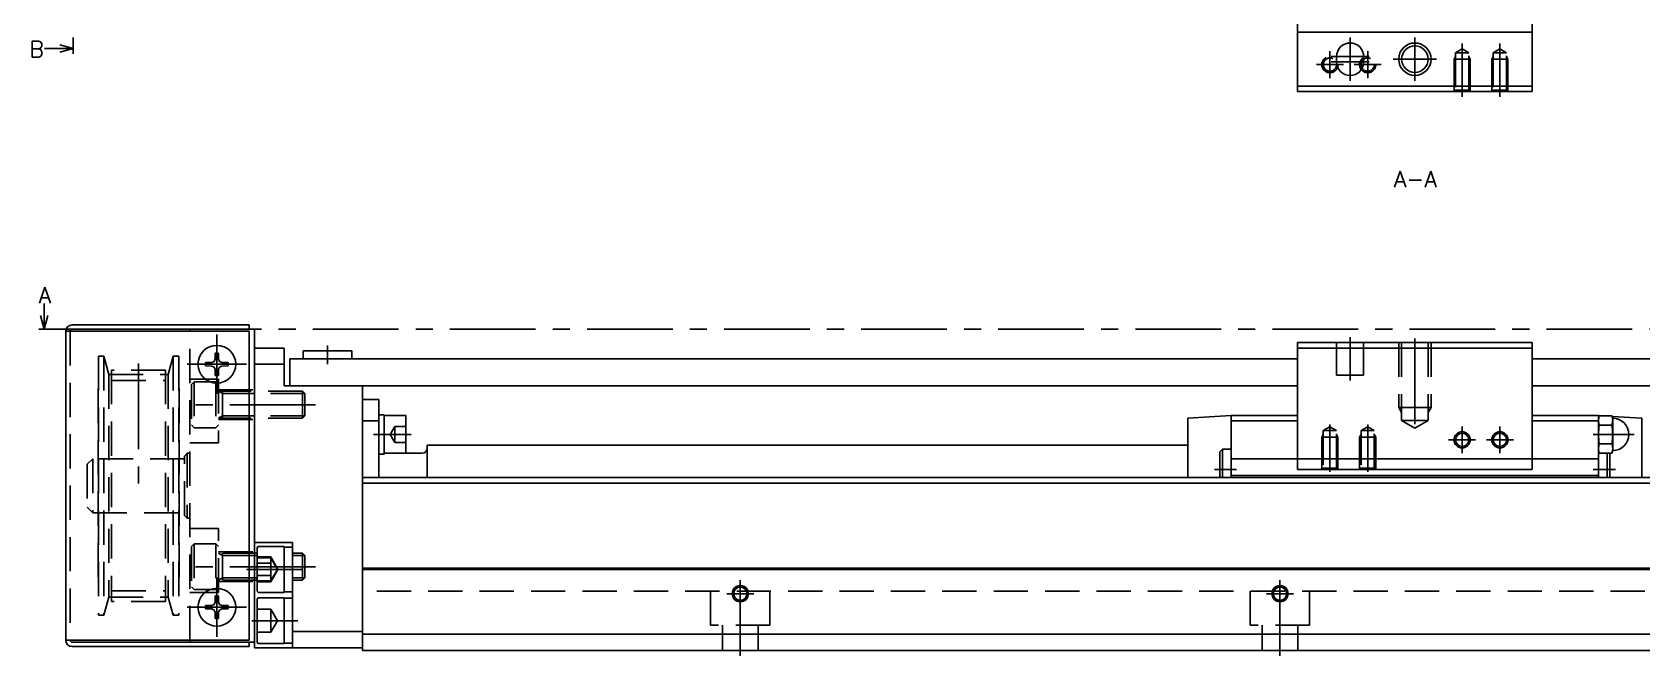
# Model space of a CAD drawing. Extents: x -2 to 786, y -8 to 353.
# Drawn here: x 317.5 to 615.7, y 9 to 124.5 of the extents above; entities that cross this region are included whole.
import ezdxf

# ---------------------------------------------------------------- set-up
doc = ezdxf.new("R2010")
doc.units = 0
doc.header["$LTSCALE"] = 0.5
doc.linetypes.add('CENTER', pattern=[50.8, 31.75, -6.35, 6.35, -6.35])
doc.linetypes.add('DASHED', pattern=[19.05, 12.7, -6.35])
for name, color, linetype in [('MSM_CENTER', 1, 'CENTER'), ('MSM_CONTINUOUS', 7, 'CONTINUOUS'), ('MSM_DASHED', 4, 'DASHED'), ('MSM_NARROW', 5, 'CONTINUOUS'), ('MSM_PART_NUMBER', 7, 'CONTINUOUS')]:
    doc.layers.add(name, color=color, linetype=linetype)
doc.styles.get("Standard").update_dxf_attribs({"font": 'txt.shx', "height": 3, "bigfont": 'bigfont.shx'})

msp = doc.modelspace()

# ---------------------------------------------------------------- linework, layer by layer
at = {"layer": 'MSM_CENTER'}
for p, q in [((325.07, 320.37), (325.07, 120.5)), ((561.67, 123.5), (561.67, 115.5)), ((573.67, 123.5), (573.67, 115.5)), ((582.42, 122.41), (582.42, 112.5)), ((589.42, 122.41), (589.42, 112.5)), ((557.92, 121), (557.92, 116)), ((558.17, 120), (565.17, 120)), ((564.92, 121), (564.92, 116)), ((569.67, 119.5), (577.67, 119.5)), ((555.42, 118.5), (560.42, 118.5)), ((558.17, 119), (565.17, 119)), ((562.42, 118.5), (567.42, 118.5)), ((318.67, 69.5), (785.67, 69.5)), ((351.67, 57.5), (351.67, 68.5)), ((372.17, 66.5), (372.17, 63)), ((561.67, 68), (561.67, 60)), ((573.67, 67.76), (573.67, 50.18)), ((337.17, 63.12), (337.17, 38.5)), ((357.17, 63), (346.17, 63)), ((369.97, 55.5), (344.67, 55.5)), ((557.92, 51.81), (557.92, 43.1)), ((564.92, 51.81), (564.92, 43.1)), ((582.42, 46.5), (582.42, 51.5)), ((589.42, 46.5), (589.42, 51.5)), ((380.67, 50), (387.67, 50)), ((584.92, 49), (579.92, 49)), ((591.92, 49), (586.92, 49)), ((606.72, 50), (614.32, 50)), ((536.52, 43.5), (540.62, 43.5)), ((606.72, 43.5), (610.82, 43.5)), ((369.97, 25.5), (344.67, 25.5)), ((357.17, 25), (367.67, 25)), ((351.67, 12.5), (351.67, 23.5)), ((448.67, 9), (448.67, 23)), ((548.67, 23), (548.67, 9)), ((357.17, 18), (346.17, 18)), ((446.17, 20.5), (451.17, 20.5)), ((546.17, 20.5), (551.17, 20.5)), ((358.17, 15.5), (366.67, 15.5))]:
    msp.add_line(p, q, dxfattribs=at)
at = {"layer": 'MSM_CONTINUOUS'}
for p, q in [((551.92, 127), (551.92, 113.5)), ((595.42, 127), (595.42, 113.5)), ((551.92, 124.5), (595.42, 124.5)), ((559.17, 120), (559.17, 119)), ((564.17, 119), (564.17, 120)), ((551.92, 114.5), (595.42, 114.5)), ((551.92, 113.5), (595.42, 113.5)), ((319.67, 69.5), (319, 72)), ((319.67, 69.5), (319.67, 74.23)), ((320.34, 72), (319.67, 69.5)), ((318.67, 69.5), (320.67, 69.5)), ((323.67, 69.1), (323.67, 11.9)), ((323.67, 69.1), (357.67, 69.1)), ((324.87, 70.3), (357.67, 70.3)), ((324.87, 69.5), (358.67, 69.5)), ((346.67, 69.1), (346.67, 69.5)), ((357.67, 69.5), (357.67, 70.3)), ((357.67, 69.1), (357.67, 11.9)), ((358.67, 69.5), (358.67, 10.5)), ((364.17, 66), (358.67, 66)), ((364.17, 66), (364.17, 59)), ((551.92, 67), (595.42, 67)), ((551.92, 43.5), (551.92, 67)), ((551.92, 66), (595.42, 66)), ((595.42, 43.5), (595.42, 67)), ((350.74, 63.33), (349.59, 63.31)), ((350.74, 62.67), (349.59, 62.69)), ((350.74, 63.33), (351.15, 63.52)), ((350.74, 62.67), (351.15, 62.48)), ((351.34, 63.92), (351.15, 63.52)), ((351.34, 63.92), (351.36, 65.08)), ((352, 63.92), (351.98, 65.08)), ((352, 63.92), (352.19, 63.52)), ((352.59, 63.33), (352.19, 63.52)), ((352.59, 62.67), (352.19, 62.48)), ((352.59, 63.33), (353.74, 63.31)), ((352.59, 62.67), (353.74, 62.69)), ((364.17, 63), (358.67, 63)), ((365.17, 64), (365.17, 59)), ((551.92, 64), (365.17, 64)), ((367.67, 65.5), (367.67, 64)), ((367.67, 65.5), (376.67, 65.5)), ((376.67, 64), (376.67, 65.5)), ((780.17, 64), (595.42, 64)), ((351.34, 62.08), (351.15, 62.48)), ((351.34, 62.08), (351.36, 60.92)), ((352, 62.08), (351.98, 60.92)), ((352, 62.08), (352.19, 62.48)), ((551.92, 59), (364.17, 59)), ((378.67, 59), (378.67, 10)), ((780.67, 59), (595.42, 59)), ((381.67, 56.5), (378.67, 56.5)), ((381.67, 56.5), (381.67, 42)), ((381.67, 52.5), (378.67, 52.5)), ((382.67, 53.65), (381.67, 53.65)), ((382.67, 53.65), (382.67, 46.35)), ((386.67, 53.5), (382.67, 53.5)), ((386.67, 53.5), (386.67, 46.5)), ((531.62, 53), (539.62, 53.5)), ((531.62, 42), (531.62, 53)), ((539.62, 53.5), (551.92, 53.5)), ((539.62, 53.5), (539.62, 42)), ((539.62, 52.5), (551.92, 52.5)), ((595.42, 53.5), (607.72, 53.5)), ((595.42, 52.5), (607.72, 52.5)), ((607.72, 53.5), (608.29, 53.46)), ((607.72, 53.5), (607.72, 42)), ((607.84, 53.46), (607.72, 53)), ((607.72, 52.41), (607.72, 52.6)), ((607.84, 53.46), (610.19, 53.46)), ((607.84, 51.73), (610.19, 51.73)), ((610.32, 53), (610.19, 53.46)), ((610.22, 53.34), (615.72, 53)), ((610.32, 47), (610.32, 53)), ((615.72, 53), (615.72, 42)), ((390.67, 48), (390.67, 42)), ((531.62, 48), (390.67, 48)), ((607.84, 48.27), (610.19, 48.27)), ((381.67, 46.35), (382.67, 46.35)), ((389.67, 46.5), (382.67, 46.5)), ((538.02, 47.3), (537.52, 46.8)), ((537.52, 46.8), (537.52, 42)), ((539.62, 47.3), (538.02, 47.3)), ((538.02, 47.3), (538.02, 42)), ((539.62, 45.5), (607.72, 45.5)), ((607.72, 47), (607.84, 46.54)), ((607.84, 46.54), (610.19, 46.54)), ((609.32, 46.54), (609.32, 42)), ((609.82, 46.54), (609.82, 42)), ((610.19, 46.54), (610.32, 47)), ((768.67, 42), (378.67, 42)), ((539.62, 42.4), (607.72, 42.4)), ((551.92, 43.5), (595.42, 43.5)), ((768.67, 41), (378.67, 41)), ((365.67, 30), (358.67, 30)), ((365.67, 30), (365.67, 10.5)), ((359.17, 29), (359.17, 21)), ((364.17, 29.25), (359.42, 29.25)), ((364.17, 29.25), (364.17, 20.75)), ((365.67, 29.15), (364.17, 29.15)), ((768.67, 25.2), (378.67, 25.2)), ((768.67, 25), (378.67, 25)), ((350.74, 18.33), (349.59, 18.31)), ((350.74, 18.33), (351.15, 18.52)), ((351.34, 18.92), (351.15, 18.52)), ((351.34, 18.92), (351.36, 20.08)), ((352, 18.92), (351.98, 20.08)), ((352, 18.92), (352.19, 18.52)), ((352.59, 18.33), (352.19, 18.52)), ((352.59, 18.33), (353.74, 18.31)), ((359.17, 19.5), (359.17, 11.5)), ((359.42, 20.75), (364.17, 20.75)), ((364.17, 19.75), (359.42, 19.75)), ((364.17, 20.85), (365.67, 20.85)), ((364.17, 19.75), (364.17, 11.25)), ((365.67, 19.65), (364.17, 19.65)), ((350.74, 17.67), (349.59, 17.69)), ((350.74, 17.67), (351.15, 17.48)), ((351.34, 17.08), (351.15, 17.48)), ((351.34, 17.08), (351.36, 15.92)), ((352, 17.08), (351.98, 15.92)), ((352, 17.08), (352.19, 17.48)), ((352.59, 17.67), (352.19, 17.48)), ((352.59, 17.67), (353.74, 17.69)), ((378.67, 13.5), (365.67, 13.5)), ((768.67, 13), (378.67, 13)), ((323.67, 11.9), (357.67, 11.9)), ((324.87, 11.5), (358.67, 11.5)), ((324.87, 10.7), (357.67, 10.7)), ((346.67, 11.5), (346.67, 11.9)), ((357.67, 10.7), (357.67, 11.5)), ((378.67, 10.5), (358.67, 10.5)), ((359.42, 11.25), (364.17, 11.25)), ((364.17, 11.35), (365.67, 11.35)), ((768.67, 10), (378.67, 10))]:
    msp.add_line(p, q, dxfattribs=at)
at = {"layer": 'MSM_CONTINUOUS', "extrusion": (0, 0, -1)}
for p, q in [((325.07, 121.5), (319.71, 121.5)), ((325.07, 121.5), (322.57, 122.17)), ((322.57, 120.83), (325.07, 121.5))]:
    msp.add_line(p, q, dxfattribs=at)
at = {"layer": 'MSM_CONTINUOUS'}
for centre, radius in [((573.67, 119.5), 2.46), ((351.67, 63), 3.5), ((582.42, 49), 1.23), ((589.42, 49), 1.23), ((351.67, 18), 3.5), ((448.67, 20.5), 1.23), ((548.67, 20.5), 1.23)]:
    msp.add_circle(centre, radius, dxfattribs=at)
for centre, radius, start, end in [((561.67, 120), 2.5, 0, 180), ((561.67, 119), 2.5, 180, 0), ((324.87, 69.1), 1.2, 90, 180), ((324.87, 69.1), 0.4, 90, 180), ((351.67, 63), 2.1, 171.4911, 188.5089), ((351.67, 63), 2.1, 81.4911, 98.5089), ((351.67, 63), 2.1, 351.4911, 8.5089), ((351.67, 63), 2.1, 261.4911, 278.5089), ((611.02, 52.57), 3.31, 164.2277, 179.4294), ((611.02, 52.63), 3.31, 180.5738, 195.7691), ((620.6, 49.95), 12.89, 172.0306, 179.7562), ((607.01, 52.56), 3.31, 0.5738, 15.7691), ((607.01, 52.63), 3.31, 344.2277, 359.4294), ((597.33, 49.94), 12.98, 0.2719, 7.9413), ((610.32, 50), 3, 270, 90), ((621.17, 50.1), 13.46, 180.407, 187.8062), ((611.02, 47.37), 3.31, 164.2277, 179.4294), ((596.86, 50.1), 13.46, 352.1938, 359.593), ((607.01, 47.37), 3.31, 0.5738, 15.7691), ((389.67, 47.5), 1, 270, 0), ((611.02, 47.44), 3.31, 180.5738, 195.7691), ((607.01, 47.43), 3.31, 344.2277, 359.4294), ((359.42, 29), 0.25, 90, 180), ((359.42, 21), 0.25, 180, 270), ((351.67, 18), 2.1, 171.4911, 188.5089), ((351.67, 18), 2.1, 81.4911, 98.5089), ((351.67, 18), 2.1, 351.4911, 8.5089), ((359.42, 19.5), 0.25, 90, 180), ((351.67, 18), 2.1, 261.4911, 278.5089), ((324.87, 11.9), 1.2, 180, 270), ((324.87, 11.9), 0.4, 180, 270), ((359.42, 11.5), 0.25, 180, 270)]:
    msp.add_arc(centre, radius, start, end, dxfattribs=at)
at = {"layer": 'MSM_DASHED'}
for p, q in [((581.19, 119.97), (580.92, 119.5)), ((580.92, 113.5), (580.92, 119.5)), ((580.92, 119.5), (583.92, 119.5)), ((582.42, 121.41), (581.19, 120.7)), ((581.19, 120.7), (581.19, 113.77)), ((583.65, 120.7), (581.19, 120.7)), ((583.65, 120.7), (582.42, 121.41)), ((583.65, 113.77), (583.65, 120.7)), ((583.65, 119.97), (583.92, 119.5)), ((583.92, 113.5), (583.92, 119.5)), ((588.19, 119.97), (587.92, 119.5)), ((587.92, 113.5), (587.92, 119.5)), ((587.92, 119.5), (590.92, 119.5)), ((589.42, 121.41), (588.19, 120.7)), ((588.19, 120.7), (588.19, 113.77)), ((590.65, 120.7), (588.19, 120.7)), ((590.65, 120.7), (589.42, 121.41)), ((590.65, 113.77), (590.65, 120.7)), ((590.65, 119.97), (590.92, 119.5)), ((590.92, 113.5), (590.92, 119.5)), ((581.19, 113.77), (580.92, 113.5)), ((583.65, 113.77), (581.19, 113.77)), ((583.92, 113.5), (583.65, 113.77)), ((588.19, 113.77), (587.92, 113.5)), ((590.65, 113.77), (588.19, 113.77)), ((590.92, 113.5), (590.65, 113.77)), ((324.47, 69.1), (324.47, 11.9)), ((346.67, 11.9), (346.67, 69.1)), ((559.17, 61), (559.17, 67)), ((564.17, 67), (564.17, 61)), ((570.67, 67), (570.67, 55)), ((571.21, 67), (571.21, 52.6)), ((576.12, 67), (576.12, 52.6)), ((576.67, 67), (576.67, 55)), ((329.73, 64.5), (329.73, 16.5)), ((330.76, 64.5), (329.73, 64.5)), ((330.76, 64.5), (330.76, 16.5)), ((331.67, 61.12), (330.76, 64.5)), ((343.57, 64.5), (342.67, 61.12)), ((343.57, 64.5), (343.57, 16.5)), ((344.61, 64.5), (343.57, 64.5)), ((344.61, 64.5), (344.61, 16.5)), ((331.67, 61.12), (331.67, 19.88)), ((331.67, 61.12), (342.67, 61.12)), ((332.17, 61.93), (332.17, 19.07)), ((342.17, 61.93), (332.17, 61.93)), ((332.17, 59.99), (342.17, 59.99)), ((342.17, 61.93), (342.17, 19.07)), ((342.67, 61.12), (342.67, 19.88)), ((346.67, 60.25), (351.97, 60.25)), ((347.47, 59.75), (346.97, 59.25)), ((347.47, 59.75), (347.47, 51.25)), ((347.47, 59.75), (351.47, 59.75)), ((351.47, 59.75), (351.47, 51.25)), ((351.47, 59.75), (351.97, 59.25)), ((351.97, 60.25), (351.97, 48.43)), ((564.17, 61), (559.17, 61)), ((329.67, 58.5), (329.67, 22.5)), ((329.73, 58.5), (329.67, 58.5)), ((344.67, 58.5), (344.61, 58.5)), ((344.67, 58.5), (344.67, 22.5)), ((346.97, 59.25), (346.97, 51.75)), ((351.97, 58.25), (358.67, 58.25)), ((367.53, 58), (351.97, 58)), ((351.97, 58), (352.72, 57.57)), ((352.72, 58), (352.72, 53)), ((367.97, 57.57), (352.72, 57.57)), ((367.53, 53), (367.53, 58)), ((367.97, 57.57), (367.53, 58)), ((367.97, 53.43), (367.97, 57.57)), ((570.67, 55), (576.67, 55)), ((570.67, 55), (571.21, 54.06)), ((576.67, 55), (576.12, 54.06)), ((347.47, 51.25), (346.97, 51.75)), ((347.47, 51.25), (351.47, 51.25)), ((351.47, 51.25), (351.97, 51.75)), ((351.97, 53), (352.72, 53.43)), ((367.53, 53), (351.97, 53)), ((351.97, 52.75), (358.67, 52.75)), ((367.97, 53.43), (352.72, 53.43)), ((367.53, 53), (367.97, 53.43)), ((384.67, 51.5), (383.8, 50)), ((384.67, 48.5), (384.67, 51.5)), ((386.67, 51.5), (384.67, 51.5)), ((557.92, 51.41), (556.69, 50.7)), ((559.15, 50.7), (557.92, 51.41)), ((564.92, 51.41), (563.69, 50.7)), ((566.15, 50.7), (564.92, 51.41)), ((571.21, 52.6), (576.12, 52.6)), ((571.21, 52.6), (573.67, 51.18)), ((576.12, 52.6), (573.67, 51.18)), ((346.67, 48.43), (351.97, 48.43)), ((384.67, 48.5), (383.8, 50)), ((384.67, 50), (386.67, 50)), ((386.67, 48.5), (384.67, 48.5)), ((556.69, 49.97), (556.42, 49.5)), ((556.42, 43.5), (556.42, 49.5)), ((556.42, 49.5), (559.42, 49.5)), ((556.69, 50.7), (556.69, 43.77)), ((556.69, 50.7), (559.15, 50.7)), ((559.15, 43.77), (559.15, 50.7)), ((559.15, 49.97), (559.42, 49.5)), ((559.42, 43.5), (559.42, 49.5)), ((563.69, 49.97), (563.42, 49.5)), ((563.42, 43.5), (563.42, 49.5)), ((563.42, 49.5), (566.42, 49.5)), ((563.69, 50.7), (566.15, 50.7)), ((563.69, 50.7), (563.69, 43.77)), ((566.15, 43.77), (566.15, 50.7)), ((566.15, 49.97), (566.42, 49.5)), ((566.42, 43.5), (566.42, 49.5)), ((328.67, 45.5), (327.67, 44.5)), ((345.67, 45.5), (328.67, 45.5)), ((328.67, 45.5), (328.67, 35.5)), ((346.17, 46.5), (345.67, 46)), ((345.67, 35), (345.67, 46)), ((346.17, 46.5), (346.17, 34.5)), ((346.67, 46.5), (346.17, 46.5)), ((327.67, 44.5), (327.67, 36.5)), ((556.69, 43.77), (556.42, 43.5)), ((556.69, 43.77), (559.15, 43.77)), ((559.42, 43.5), (559.15, 43.77)), ((563.69, 43.77), (563.42, 43.5)), ((563.69, 43.77), (566.15, 43.77)), ((566.42, 43.5), (566.15, 43.77)), ((327.67, 36.5), (328.67, 35.5)), ((328.67, 35.5), (345.67, 35.5)), ((345.67, 35), (346.17, 34.5)), ((346.17, 34.5), (346.67, 34.5)), ((346.67, 32.57), (351.97, 32.57)), ((351.97, 20.75), (351.97, 32.57)), ((347.47, 29.75), (346.97, 29.25)), ((346.97, 29.25), (346.97, 21.75)), ((347.47, 29.75), (347.47, 21.25)), ((347.47, 29.75), (351.47, 29.75)), ((351.47, 29.75), (351.47, 21.25)), ((351.47, 29.75), (351.97, 29.25)), ((351.97, 28.25), (358.67, 28.25)), ((359.17, 28), (351.97, 28)), ((351.97, 28), (352.72, 27.57)), ((352.72, 28), (352.72, 23)), ((359.17, 27.57), (352.72, 27.57)), ((359.17, 27.31), (361.67, 27.31)), ((359.17, 27.12), (361.67, 27.12)), ((363, 25), (361.67, 27.31)), ((361.67, 22.69), (361.67, 27.31)), ((361.67, 27.12), (362.89, 25)), ((367.53, 28), (365.67, 28)), ((367.97, 27.57), (365.67, 27.57)), ((367.53, 23), (367.53, 28)), ((367.97, 27.57), (367.53, 28)), ((367.97, 23.43), (367.97, 27.57)), ((359.17, 26.15), (361.67, 26.15)), ((359.17, 25), (361.67, 25)), ((363, 25), (361.67, 22.69)), ((361.67, 22.88), (362.89, 25)), ((329.67, 22.5), (329.73, 22.5)), ((332.17, 21.01), (342.17, 21.01)), ((344.61, 22.5), (344.67, 22.5)), ((347.47, 21.25), (346.97, 21.75)), ((347.47, 21.25), (351.47, 21.25)), ((351.47, 21.25), (351.97, 21.75)), ((351.97, 23), (352.72, 23.43)), ((359.17, 23), (351.97, 23)), ((351.97, 22.75), (358.67, 22.75)), ((359.17, 23.43), (352.72, 23.43)), ((359.17, 23.85), (361.67, 23.85)), ((359.17, 22.88), (361.67, 22.88)), ((359.17, 22.69), (361.67, 22.69)), ((367.97, 23.43), (365.67, 23.43)), ((367.53, 23), (365.67, 23)), ((367.53, 23), (367.97, 23.43)), ((768.67, 21), (378.67, 21)), ((443.17, 21), (443.17, 14.7)), ((454.17, 14.7), (454.17, 21)), ((543.17, 21), (543.17, 14.7)), ((554.17, 14.7), (554.17, 21)), ((330.76, 16.5), (331.67, 19.88)), ((331.67, 19.88), (342.67, 19.88)), ((342.17, 19.07), (332.17, 19.07)), ((342.67, 19.88), (343.57, 16.5)), ((346.67, 20.75), (351.97, 20.75)), ((329.73, 16.5), (330.76, 16.5)), ((343.57, 16.5), (344.61, 16.5)), ((359.17, 17.62), (361.67, 17.62)), ((359.17, 15.5), (361.67, 15.5)), ((361.67, 17.62), (362.89, 15.5)), ((361.67, 17.62), (361.67, 13.38)), ((361.67, 13.38), (362.89, 15.5)), ((359.17, 13.38), (361.67, 13.38)), ((454.17, 14.7), (443.17, 14.7)), ((445.37, 14.7), (445.37, 10)), ((451.97, 10), (451.97, 14.7)), ((554.17, 14.7), (543.17, 14.7)), ((545.37, 14.7), (545.37, 10)), ((551.97, 10), (551.97, 14.7))]:
    msp.add_line(p, q, dxfattribs=at)
for centre, radius in [((557.92, 118.5), 1.5), ((557.92, 118.5), 1.23), ((564.92, 118.5), 1.5), ((564.92, 118.5), 1.23)]:
    msp.add_circle(centre, radius, dxfattribs=at)
at = {"layer": 'MSM_NARROW'}
for centre, radius in [((573.67, 119.5), 3), ((582.42, 49), 1.5), ((589.42, 49), 1.5), ((448.67, 20.5), 1.5), ((548.67, 20.5), 1.5)]:
    msp.add_circle(centre, radius, dxfattribs=at)

# ---------------------------------------------------------------- texts
at = {"layer": 'MSM_PART_NUMBER'}
for s, p in [('B', (316.94, 119.85)), ('A-A', (569.78, 95.78)), ('A', (318.67, 74.3))]:
    msp.add_text(s, height=3, dxfattribs=at).set_placement(p)

doc.saveas('drawing.dxf')
